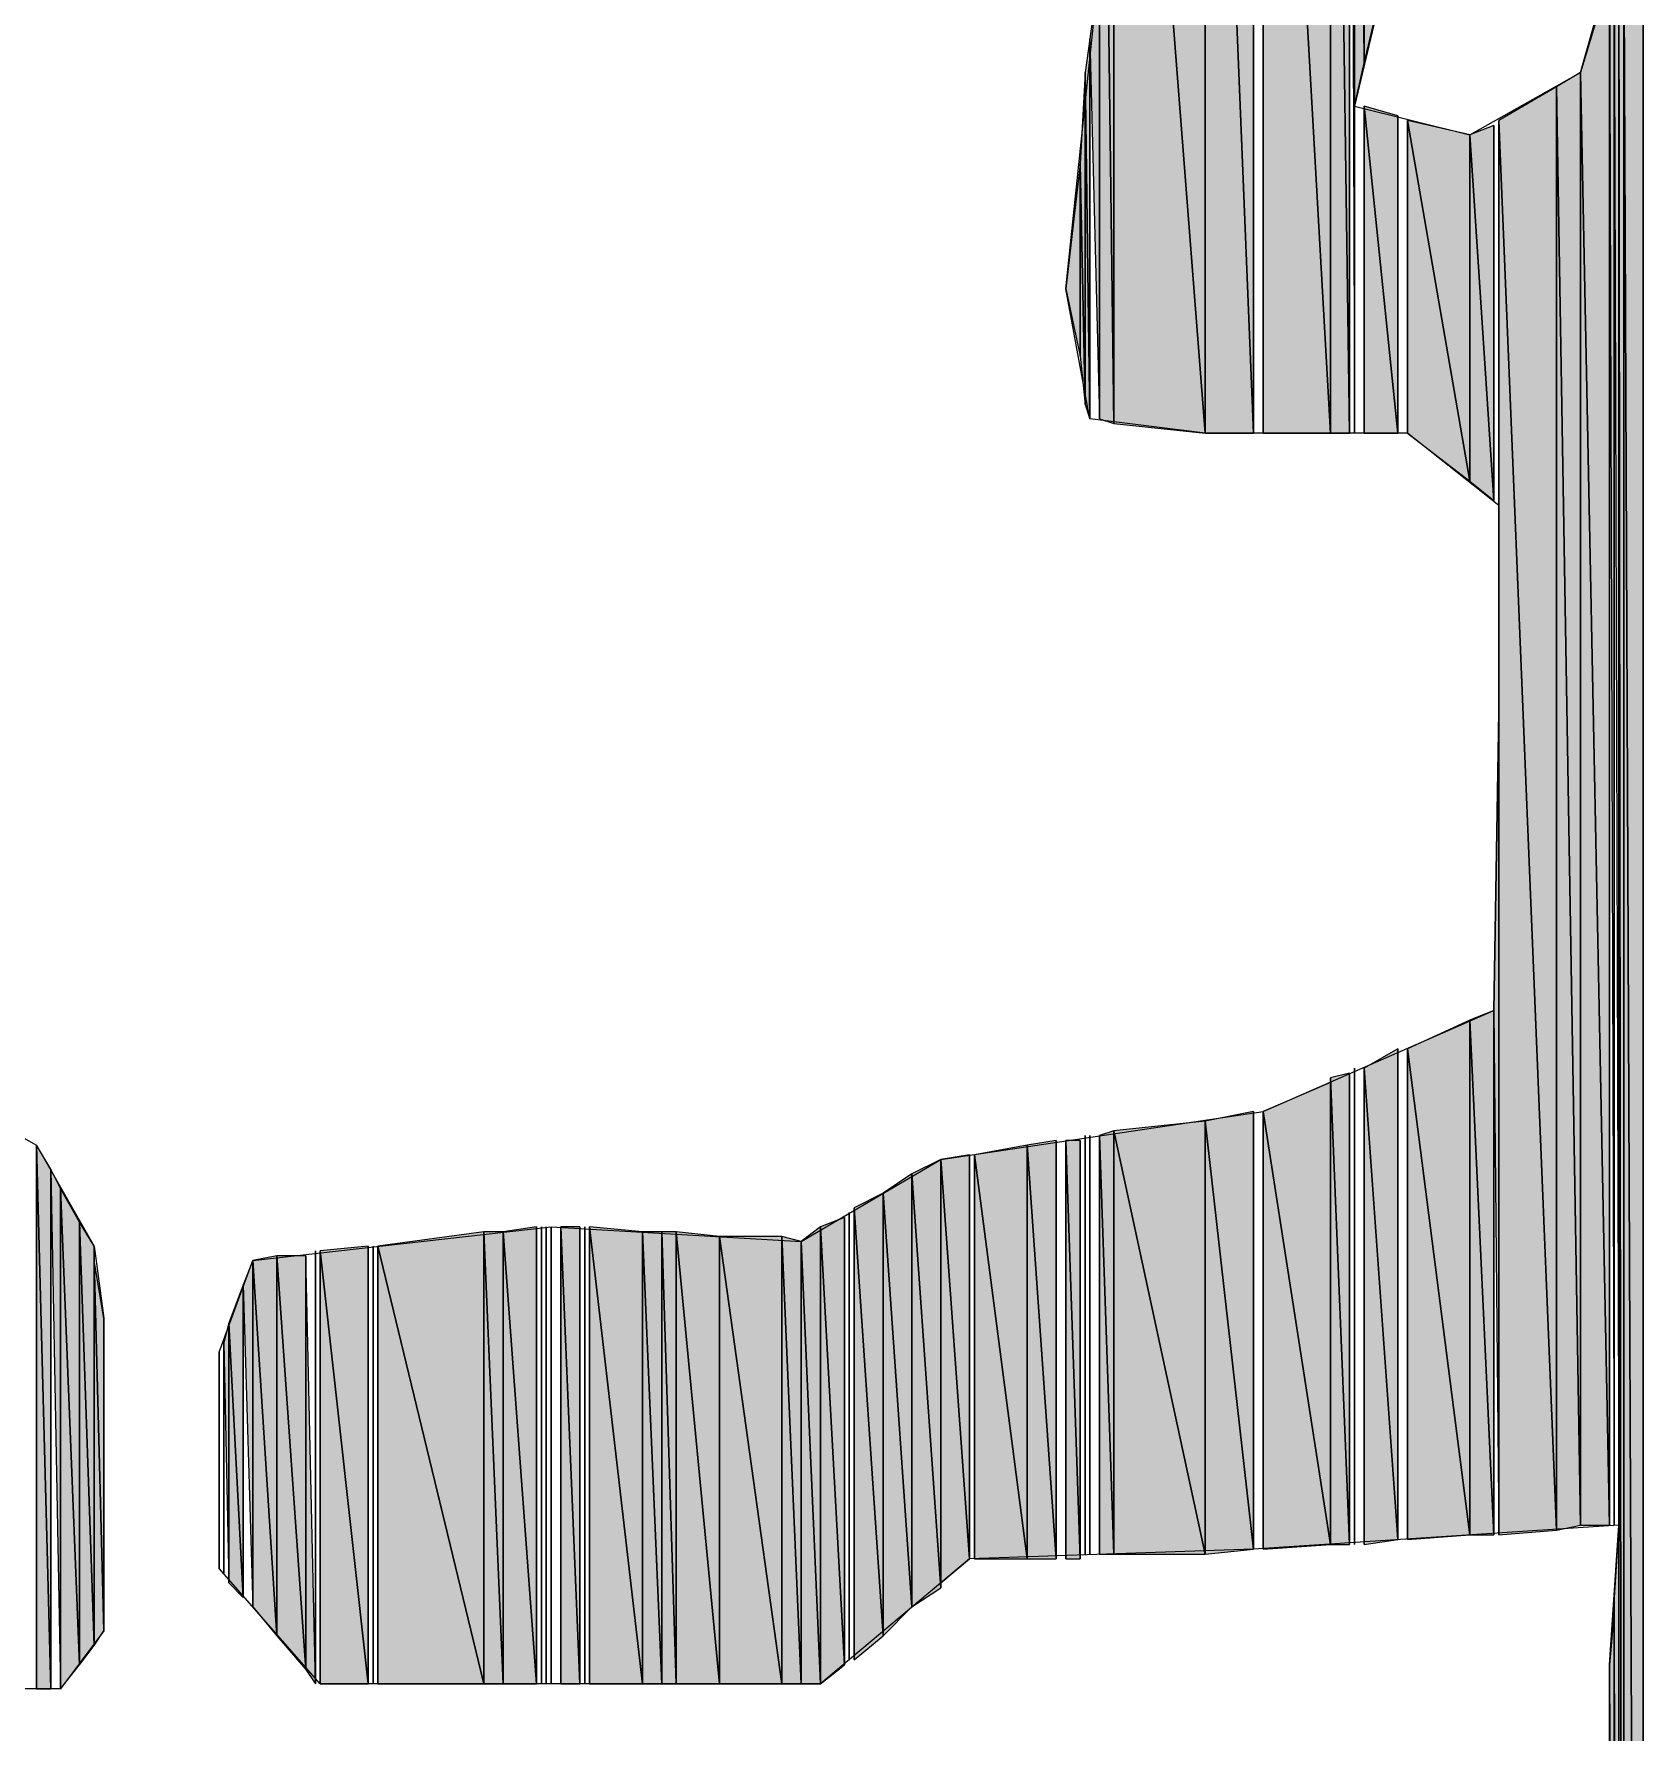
# Model space of a CAD drawing. Header units: millimetres. Extents: x -30643 to 86172, y -19411 to 63186.
# Drawn here: x 83294.7 to 83530, y 604.8 to 853.2 of the extents above; entities that cross this region are included whole.
import ezdxf

# ---------------------------------------------------------------- set-up
doc = ezdxf.new("R2010")
doc.units = ezdxf.units.MM

msp = doc.modelspace()

# ---------------------------------------------------------------- hatches: boundary and pattern name
h = msp.add_hatch(color=0)
h.dxf.hatch_style = 2
h.paths.add_polyline_path([(83489.23, 848.96), (83489.23, 1048.1), (83487.83, 1015.02)])
h = msp.add_hatch(color=0)
h.dxf.hatch_style = 2
h.paths.add_polyline_path([(83489.23, 848.96), (83494.16, 869.36), (83489.23, 1048.1)])
h = msp.add_hatch(color=0)
h.dxf.hatch_style = 2
h.paths.add_polyline_path([(83487.83, 794.77), (83487.83, 1015.02), (83487.12, 1010.8)])
h = msp.add_hatch(color=0)
h.dxf.hatch_style = 2
h.paths.add_polyline_path([(83487.83, 842.62), (83489.23, 848.96), (83487.83, 1015.02)])
h = msp.add_hatch(color=0)
h.dxf.hatch_style = 2
h.paths.add_polyline_path([(83487.12, 794.77), (83487.12, 1010.8), (83484.31, 992.51)])
h = msp.add_hatch(color=0)
h.dxf.hatch_style = 2
h.paths.add_polyline_path([(83484.31, 794.77), (83484.31, 992.51), (83484.31, 970.69)])
h = msp.add_hatch(color=0)
h.dxf.hatch_style = 2
h.paths.add_polyline_path([(83484.31, 794.77), (83487.12, 794.77), (83484.31, 992.51)])
h = msp.add_hatch(color=0)
h.dxf.hatch_style = 2
h.paths.add_polyline_path([(83473.05, 794.77), (83473.05, 969.28), (83466.01, 968.58)])
h = msp.add_hatch(color=0)
h.dxf.hatch_style = 2
h.paths.add_polyline_path([(83484.31, 794.77), (83484.31, 970.69), (83474.46, 969.28)])
h = msp.add_hatch(color=0)
h.dxf.hatch_style = 2
h.paths.add_polyline_path([(83474.46, 794.77), (83484.31, 794.77), (83474.46, 969.28)])
h = msp.add_hatch(color=0)
h.dxf.hatch_style = 2
h.paths.add_polyline_path([(83452.64, 796.18), (83452.64, 966.47), (83450.53, 959.43)])
h = msp.add_hatch(color=0)
h.dxf.hatch_style = 2
h.paths.add_polyline_path([(83466.01, 794.77), (83466.01, 968.58), (83452.64, 966.47)])
h = msp.add_hatch(color=0)
h.dxf.hatch_style = 2
h.paths.add_polyline_path([(83452.64, 796.18), (83466.01, 794.77), (83452.64, 966.47)])
h = msp.add_hatch(color=0)
h.dxf.hatch_style = 2
h.paths.add_polyline_path([(83466.01, 794.77), (83473.05, 794.77), (83466.01, 968.58)])
h = msp.add_hatch(color=0)
h.dxf.hatch_style = 2
h.paths.add_polyline_path([(83450.53, 796.88), (83452.64, 796.18), (83450.53, 959.43)])
h = msp.add_hatch(color=0)
h.dxf.hatch_style = 2
h.paths.add_polyline_path([(83530.05, 200.16), (83530.05, 879.92), (83527.23, 870.07)])
h = msp.add_hatch(color=0)
h.dxf.hatch_style = 2
h.paths.add_polyline_path([(83527.23, 226.2), (83527.23, 870.07), (83526.53, 867.95)])
h = msp.add_hatch(color=0)
h.dxf.hatch_style = 2
h.paths.add_polyline_path([(83527.23, 226.2), (83530.05, 200.16), (83527.23, 870.07)])
h = msp.add_hatch(color=0)
h.dxf.hatch_style = 2
h.paths.add_polyline_path([(83526.53, 635.04), (83526.53, 867.95), (83525.83, 865.84)])
h = msp.add_hatch(color=0)
h.dxf.hatch_style = 2
h.paths.add_polyline_path([(83526.53, 231.13), (83527.23, 226.2), (83526.53, 867.95)])
h = msp.add_hatch(color=0)
h.dxf.hatch_style = 2
h.paths.add_polyline_path([(83525.83, 635.04), (83525.83, 865.14), (83525.12, 863.03)])
h = msp.add_hatch(color=0)
h.dxf.hatch_style = 2
h.paths.add_polyline_path([(83450.53, 796.88), (83450.53, 863.03), (83449.13, 852.47)])
h = msp.add_hatch(color=0)
h.dxf.hatch_style = 2
h.paths.add_polyline_path([(83525.12, 635.04), (83525.12, 861.62), (83520.9, 847.55)])
h = msp.add_hatch(color=0)
h.dxf.hatch_style = 2
h.paths.add_polyline_path([(83449.13, 796.88), (83449.13, 852.47), (83448.42, 847.55)])
h = msp.add_hatch(color=0)
h.dxf.hatch_style = 2
h.paths.add_polyline_path([(83448.42, 798.99), (83448.42, 847.55), (83447.72, 834.18)])
h = msp.add_hatch(color=0)
h.dxf.hatch_style = 2
h.paths.add_polyline_path([(83448.42, 798.99), (83449.13, 796.88), (83448.42, 847.55)])
h = msp.add_hatch(color=0)
h.dxf.hatch_style = 2
h.paths.add_polyline_path([(83520.9, 635.04), (83520.9, 847.55), (83517.38, 845.44)])
h = msp.add_hatch(color=0)
h.dxf.hatch_style = 2
h.paths.add_polyline_path([(83520.9, 635.04), (83525.12, 635.04), (83520.9, 847.55)])
h = msp.add_hatch(color=0)
h.dxf.hatch_style = 2
h.paths.add_polyline_path([(83517.38, 634.33), (83517.38, 845.44), (83508.94, 840.51)])
h = msp.add_hatch(color=0)
h.dxf.hatch_style = 2
h.paths.add_polyline_path([(83517.38, 634.33), (83520.9, 635.04), (83517.38, 845.44)])
h = msp.add_hatch(color=0)
h.dxf.hatch_style = 2
h.paths.add_polyline_path([(83489.23, 794.77), (83494.16, 794.77), (83489.23, 842.62)])
h = msp.add_hatch(color=0)
h.dxf.hatch_style = 2
h.paths.add_polyline_path([(83494.16, 794.77), (83494.16, 841.21), (83489.23, 842.62)])
h = msp.add_hatch(color=0)
h.dxf.hatch_style = 2
h.paths.add_polyline_path([(83495.57, 794.77), (83504.72, 787.74), (83495.57, 840.51)])
h = msp.add_hatch(color=0)
h.dxf.hatch_style = 2
h.paths.add_polyline_path([(83504.72, 787.74), (83504.72, 838.4), (83495.57, 840.51)])
h = msp.add_hatch(color=0)
h.dxf.hatch_style = 2
h.paths.add_polyline_path([(83508.23, 784.92), (83508.23, 839.81), (83504.72, 838.4)])
h = msp.add_hatch(color=0)
h.dxf.hatch_style = 2
h.paths.add_polyline_path([(83508.94, 633.63), (83517.38, 634.33), (83508.94, 840.51)])
h = msp.add_hatch(color=0)
h.dxf.hatch_style = 2
h.paths.add_polyline_path([(83504.72, 787.74), (83508.23, 784.92), (83504.72, 838.4)])
h = msp.add_hatch(color=0)
h.dxf.hatch_style = 2
h.paths.add_polyline_path([(83447.72, 806.03), (83447.72, 834.18), (83445.61, 815.88)])
h = msp.add_hatch(color=0)
h.dxf.hatch_style = 2
h.paths.add_polyline_path([(83447.72, 806.03), (83448.42, 798.99), (83447.72, 834.18)])
h = msp.add_hatch(color=0)
h.dxf.hatch_style = 2
h.paths.add_polyline_path([(83508.94, 633.63), (83508.94, 753.96), (83508.23, 710.33)])
h = msp.add_hatch(color=0)
h.dxf.hatch_style = 2
h.paths.add_polyline_path([(83504.72, 633.63), (83504.72, 708.92), (83495.57, 704.7)])
h = msp.add_hatch(color=0)
h.dxf.hatch_style = 2
h.paths.add_polyline_path([(83508.23, 633.63), (83508.23, 710.33), (83504.72, 708.92)])
h = msp.add_hatch(color=0)
h.dxf.hatch_style = 2
h.paths.add_polyline_path([(83504.72, 633.63), (83508.23, 633.63), (83504.72, 708.92)])
h = msp.add_hatch(color=0)
h.dxf.hatch_style = 2
h.paths.add_polyline_path([(83494.16, 632.93), (83494.16, 704.7), (83489.23, 701.89)])
h = msp.add_hatch(color=0)
h.dxf.hatch_style = 2
h.paths.add_polyline_path([(83495.57, 632.93), (83504.72, 633.63), (83495.57, 704.7)])
h = msp.add_hatch(color=0)
h.dxf.hatch_style = 2
h.paths.add_polyline_path([(83487.12, 632.22), (83487.12, 701.18), (83484.31, 700.48)])
h = msp.add_hatch(color=0)
h.dxf.hatch_style = 2
h.paths.add_polyline_path([(83489.23, 632.22), (83494.16, 632.93), (83489.23, 701.89)])
h = msp.add_hatch(color=0)
h.dxf.hatch_style = 2
h.paths.add_polyline_path([(83484.31, 632.22), (83484.31, 699.78), (83474.46, 695.55)])
h = msp.add_hatch(color=0)
h.dxf.hatch_style = 2
h.paths.add_polyline_path([(83484.31, 632.22), (83487.12, 632.22), (83484.31, 700.48)])
h = msp.add_hatch(color=0)
h.dxf.hatch_style = 2
h.paths.add_polyline_path([(83473.05, 631.52), (83473.05, 695.55), (83466.01, 694.15)])
h = msp.add_hatch(color=0)
h.dxf.hatch_style = 2
h.paths.add_polyline_path([(83474.46, 631.52), (83484.31, 632.22), (83474.46, 695.55)])
h = msp.add_hatch(color=0)
h.dxf.hatch_style = 2
h.paths.add_polyline_path([(83466.01, 630.81), (83466.01, 694.15), (83452.64, 692.74)])
h = msp.add_hatch(color=0)
h.dxf.hatch_style = 2
h.paths.add_polyline_path([(83466.01, 630.81), (83473.05, 631.52), (83466.01, 694.15)])
h = msp.add_hatch(color=0)
h.dxf.hatch_style = 2
h.paths.add_polyline_path([(83295.02, 611.11), (83297.13, 611.11), (83295.02, 690.63)])
h = msp.add_hatch(color=0)
h.dxf.hatch_style = 2
h.paths.add_polyline_path([(83297.13, 611.11), (83297.13, 687.11), (83295.02, 690.63)])
h = msp.add_hatch(color=0)
h.dxf.hatch_style = 2
h.paths.add_polyline_path([(83439.98, 630.11), (83439.98, 690.63), (83432.24, 689.22)])
h = msp.add_hatch(color=0)
h.dxf.hatch_style = 2
h.paths.add_polyline_path([(83444.2, 630.11), (83444.2, 691.33), (83439.98, 690.63)])
h = msp.add_hatch(color=0)
h.dxf.hatch_style = 2
h.paths.add_polyline_path([(83439.98, 630.11), (83444.2, 630.11), (83439.98, 690.63)])
h = msp.add_hatch(color=0)
h.dxf.hatch_style = 2
h.paths.add_polyline_path([(83445.61, 630.11), (83447.72, 630.11), (83445.61, 691.33)])
h = msp.add_hatch(color=0)
h.dxf.hatch_style = 2
h.paths.add_polyline_path([(83447.72, 630.11), (83447.72, 691.33), (83445.61, 691.33)])
h = msp.add_hatch(color=0)
h.dxf.hatch_style = 2
h.paths.add_polyline_path([(83452.64, 630.81), (83452.64, 692.74), (83450.53, 692.03)])
h = msp.add_hatch(color=0)
h.dxf.hatch_style = 2
h.paths.add_polyline_path([(83450.53, 630.81), (83452.64, 630.81), (83450.53, 692.03)])
h = msp.add_hatch(color=0)
h.dxf.hatch_style = 2
h.paths.add_polyline_path([(83452.64, 630.81), (83466.01, 630.81), (83452.64, 692.74)])
h = msp.add_hatch(color=0)
h.dxf.hatch_style = 2
h.paths.add_polyline_path([(83427.31, 625.89), (83427.31, 688.52), (83423.09, 686.41)])
h = msp.add_hatch(color=0)
h.dxf.hatch_style = 2
h.paths.add_polyline_path([(83431.53, 630.11), (83431.53, 689.22), (83427.31, 688.52)])
h = msp.add_hatch(color=0)
h.dxf.hatch_style = 2
h.paths.add_polyline_path([(83427.31, 626.59), (83431.53, 630.11), (83427.31, 688.52)])
h = msp.add_hatch(color=0)
h.dxf.hatch_style = 2
h.paths.add_polyline_path([(83432.24, 630.11), (83439.98, 630.11), (83432.24, 689.22)])
h = msp.add_hatch(color=0)
h.dxf.hatch_style = 2
h.paths.add_polyline_path([(83298.54, 611.11), (83298.54, 684.29), (83297.13, 687.11)])
h = msp.add_hatch(color=0)
h.dxf.hatch_style = 2
h.paths.add_polyline_path([(83423.09, 623.07), (83423.09, 686.41), (83418.87, 683.59)])
h = msp.add_hatch(color=0)
h.dxf.hatch_style = 2
h.paths.add_polyline_path([(83423.09, 623.07), (83427.31, 625.89), (83423.09, 686.41)])
h = msp.add_hatch(color=0)
h.dxf.hatch_style = 2
h.paths.add_polyline_path([(83298.54, 611.11), (83301.35, 614.63), (83298.54, 684.29)])
h = msp.add_hatch(color=0)
h.dxf.hatch_style = 2
h.paths.add_polyline_path([(83301.35, 614.63), (83301.35, 679.37), (83298.54, 684.29)])
h = msp.add_hatch(color=0)
h.dxf.hatch_style = 2
h.paths.add_polyline_path([(83418.87, 618.85), (83418.87, 683.59), (83414.64, 681.48)])
h = msp.add_hatch(color=0)
h.dxf.hatch_style = 2
h.paths.add_polyline_path([(83418.87, 618.85), (83423.09, 623.07), (83418.87, 683.59)])
h = msp.add_hatch(color=0)
h.dxf.hatch_style = 2
h.paths.add_polyline_path([(83414.64, 615.33), (83418.87, 618.85), (83414.64, 681.48)])
h = msp.add_hatch(color=0)
h.dxf.hatch_style = 2
h.paths.add_polyline_path([(83301.35, 614.63), (83303.46, 617.44), (83301.35, 679.37)])
h = msp.add_hatch(color=0)
h.dxf.hatch_style = 2
h.paths.add_polyline_path([(83303.46, 617.44), (83303.46, 675.85), (83301.35, 679.37)])
h = msp.add_hatch(color=0)
h.dxf.hatch_style = 2
h.paths.add_polyline_path([(83368.2, 611.82), (83368.2, 678.67), (83363.28, 677.96)])
h = msp.add_hatch(color=0)
h.dxf.hatch_style = 2
h.paths.add_polyline_path([(83371.72, 611.82), (83374.54, 611.82), (83371.72, 678.67)])
h = msp.add_hatch(color=0)
h.dxf.hatch_style = 2
h.paths.add_polyline_path([(83374.54, 611.82), (83374.54, 678.67), (83371.72, 678.67)])
h = msp.add_hatch(color=0)
h.dxf.hatch_style = 2
h.paths.add_polyline_path([(83375.94, 611.82), (83383.68, 611.82), (83375.94, 678.67)])
h = msp.add_hatch(color=0)
h.dxf.hatch_style = 2
h.paths.add_polyline_path([(83383.68, 611.82), (83383.68, 677.96), (83375.94, 678.67)])
h = msp.add_hatch(color=0)
h.dxf.hatch_style = 2
h.paths.add_polyline_path([(83409.72, 611.82), (83409.72, 678.67), (83406.9, 676.55)])
h = msp.add_hatch(color=0)
h.dxf.hatch_style = 2
h.paths.add_polyline_path([(83413.24, 614.63), (83413.24, 680.07), (83409.72, 678.67)])
h = msp.add_hatch(color=0)
h.dxf.hatch_style = 2
h.paths.add_polyline_path([(83409.72, 611.82), (83413.24, 614.63), (83409.72, 678.67)])
h = msp.add_hatch(color=0)
h.dxf.hatch_style = 2
h.paths.add_polyline_path([(83343.57, 611.82), (83343.57, 675.85), (83336.54, 675.15)])
h = msp.add_hatch(color=0)
h.dxf.hatch_style = 2
h.paths.add_polyline_path([(83360.46, 611.82), (83360.46, 677.96), (83344.98, 675.85)])
h = msp.add_hatch(color=0)
h.dxf.hatch_style = 2
h.paths.add_polyline_path([(83344.98, 611.82), (83360.46, 611.82), (83344.98, 675.85)])
h = msp.add_hatch(color=0)
h.dxf.hatch_style = 2
h.paths.add_polyline_path([(83360.46, 611.82), (83363.28, 611.82), (83360.46, 677.96)])
h = msp.add_hatch(color=0)
h.dxf.hatch_style = 2
h.paths.add_polyline_path([(83363.28, 611.82), (83363.28, 677.96), (83360.46, 677.96)])
h = msp.add_hatch(color=0)
h.dxf.hatch_style = 2
h.paths.add_polyline_path([(83363.28, 611.82), (83368.2, 611.82), (83363.28, 677.96)])
h = msp.add_hatch(color=0)
h.dxf.hatch_style = 2
h.paths.add_polyline_path([(83383.68, 611.82), (83386.5, 611.82), (83383.68, 677.96)])
h = msp.add_hatch(color=0)
h.dxf.hatch_style = 2
h.paths.add_polyline_path([(83386.5, 611.82), (83386.5, 677.96), (83383.68, 677.96)])
h = msp.add_hatch(color=0)
h.dxf.hatch_style = 2
h.paths.add_polyline_path([(83386.5, 611.82), (83388.61, 611.82), (83386.5, 677.96)])
h = msp.add_hatch(color=0)
h.dxf.hatch_style = 2
h.paths.add_polyline_path([(83388.61, 611.82), (83388.61, 677.96), (83386.5, 677.96)])
h = msp.add_hatch(color=0)
h.dxf.hatch_style = 2
h.paths.add_polyline_path([(83388.61, 611.82), (83394.94, 611.82), (83388.61, 677.96)])
h = msp.add_hatch(color=0)
h.dxf.hatch_style = 2
h.paths.add_polyline_path([(83394.94, 611.82), (83394.94, 677.26), (83388.61, 677.96)])
h = msp.add_hatch(color=0)
h.dxf.hatch_style = 2
h.paths.add_polyline_path([(83394.94, 611.82), (83404.09, 611.82), (83394.94, 677.26)])
h = msp.add_hatch(color=0)
h.dxf.hatch_style = 2
h.paths.add_polyline_path([(83404.09, 611.82), (83404.09, 677.26), (83394.94, 677.26)])
h = msp.add_hatch(color=0)
h.dxf.hatch_style = 2
h.paths.add_polyline_path([(83404.09, 611.82), (83406.9, 611.82), (83404.09, 677.26)])
h = msp.add_hatch(color=0)
h.dxf.hatch_style = 2
h.paths.add_polyline_path([(83406.9, 611.82), (83406.9, 676.55), (83404.09, 677.26)])
h = msp.add_hatch(color=0)
h.dxf.hatch_style = 2
h.paths.add_polyline_path([(83406.9, 611.82), (83409.72, 611.82), (83406.9, 676.55)])
h = msp.add_hatch(color=0)
h.dxf.hatch_style = 2
h.paths.add_polyline_path([(83303.46, 617.44), (83304.87, 619.56), (83303.46, 673.74)])
h = msp.add_hatch(color=0)
h.dxf.hatch_style = 2
h.paths.add_polyline_path([(83304.87, 619.56), (83304.87, 665.3), (83303.46, 673.74)])
h = msp.add_hatch(color=0)
h.dxf.hatch_style = 2
h.paths.add_polyline_path([(83326.68, 623.07), (83326.68, 673.74), (83325.28, 670.22)])
h = msp.add_hatch(color=0)
h.dxf.hatch_style = 2
h.paths.add_polyline_path([(83330.2, 618.85), (83330.2, 674.44), (83326.68, 673.74)])
h = msp.add_hatch(color=0)
h.dxf.hatch_style = 2
h.paths.add_polyline_path([(83326.68, 623.07), (83330.2, 618.85), (83326.68, 673.74)])
h = msp.add_hatch(color=0)
h.dxf.hatch_style = 2
h.paths.add_polyline_path([(83330.2, 618.85), (83334.43, 613.93), (83330.2, 674.44)])
h = msp.add_hatch(color=0)
h.dxf.hatch_style = 2
h.paths.add_polyline_path([(83334.43, 613.93), (83334.43, 674.44), (83330.2, 674.44)])
h = msp.add_hatch(color=0)
h.dxf.hatch_style = 2
h.paths.add_polyline_path([(83334.43, 613.93), (83335.83, 611.82), (83334.43, 674.44)])
h = msp.add_hatch(color=0)
h.dxf.hatch_style = 2
h.paths.add_polyline_path([(83336.54, 611.82), (83343.57, 611.82), (83336.54, 675.15)])
h = msp.add_hatch(color=0)
h.dxf.hatch_style = 2
h.paths.add_polyline_path([(83325.28, 624.48), (83325.28, 670.22), (83323.17, 664.59)])
h = msp.add_hatch(color=0)
h.dxf.hatch_style = 2
h.paths.add_polyline_path([(83323.17, 626.59), (83323.17, 664.59), (83322.46, 661.78)])
h = msp.add_hatch(color=0)
h.dxf.hatch_style = 2
h.paths.add_polyline_path([(83323.17, 626.59), (83325.28, 624.48), (83323.17, 664.59)])
h = msp.add_hatch(color=0)
h.dxf.hatch_style = 2
h.paths.add_polyline_path([(83526.53, 231.13), (83526.53, 635.04), (83525.83, 624.48)])
h = msp.add_hatch(color=0)
h.dxf.hatch_style = 2
h.paths.add_polyline_path([(83525.83, 238.16), (83525.83, 624.48), (83525.83, 622.37)])
h = msp.add_hatch(color=0)
h.dxf.hatch_style = 2
h.paths.add_polyline_path([(83525.83, 238.16), (83526.53, 231.13), (83525.83, 624.48)])
h = msp.add_hatch(color=0)
h.dxf.hatch_style = 2
h.paths.add_polyline_path([(83525.83, 456.3), (83525.83, 622.37), (83525.12, 614.63)])
h = msp.add_hatch(color=0)
h.dxf.hatch_style = 2
h.paths.add_polyline_path([(83525.83, 245.2), (83525.83, 238.16), (83525.83, 622.37)])
h = msp.add_hatch(color=0)
h.dxf.hatch_style = 2
h.paths.add_polyline_path([(83525.12, 495.71), (83525.83, 456.3), (83525.12, 614.63)])
h = msp.add_hatch(color=0)
h.dxf.hatch_style = 2
h.paths.add_polyline_path([(83525.12, 496.41), (83525.12, 613.93), (83525.12, 535.82)])

# ---------------------------------------------------------------- linework, layer by layer
at = {"color": 0, "lineweight": 0}
for points in [[(83489.23, 848.96), (83489.23, 1048.1), (83487.83, 1015.02)], [(83489.23, 848.96), (83494.16, 869.36), (83489.23, 1048.1)], [(83487.83, 794.77), (83487.83, 1015.02), (83487.12, 1010.8)], [(83487.83, 842.62), (83489.23, 848.96), (83487.83, 1015.02)], [(83487.12, 794.77), (83487.12, 1010.8), (83484.31, 992.51)], [(83487.12, 794.77), (83487.12, 1010.8)], [(83484.31, 794.77), (83484.31, 992.51), (83484.31, 970.69)], [(83484.31, 794.77), (83487.12, 794.77), (83484.31, 992.51)], [(83473.05, 794.77), (83473.05, 969.28), (83466.01, 968.58)], [(83473.05, 794.77), (83473.05, 969.28)], [(83484.31, 794.77), (83484.31, 970.69), (83474.46, 969.28)], [(83474.46, 794.77), (83474.46, 969.28)], [(83474.46, 794.77), (83484.31, 794.77), (83474.46, 969.28)], [(83484.31, 794.77), (83484.31, 970.69)], [(83452.64, 796.18), (83452.64, 966.47), (83450.53, 959.43)], [(83466.01, 794.77), (83466.01, 968.58), (83452.64, 966.47)], [(83452.64, 796.18), (83466.01, 794.77), (83452.64, 966.47)], [(83466.01, 794.77), (83473.05, 794.77), (83466.01, 968.58)], [(83450.53, 796.88), (83452.64, 796.18), (83450.53, 959.43)], [(83530.05, 200.16), (83530.05, 879.92), (83527.23, 870.07)], [(83530.05, 200.16), (83530.05, 879.92)], [(83527.23, 226.2), (83527.23, 870.07), (83526.53, 867.95)], [(83527.23, 226.2), (83530.05, 200.16), (83527.23, 870.07)], [(83526.53, 635.04), (83526.53, 867.95), (83525.83, 865.84)], [(83526.53, 231.13), (83527.23, 226.2), (83526.53, 867.95)], [(83525.83, 635.04), (83525.83, 865.14), (83525.12, 863.03)], [(83525.83, 635.04), (83525.83, 865.84)], [(83525.83, 635.04), (83525.83, 865.84)], [(83525.83, 635.04), (83525.83, 865.14)], [(83450.53, 796.88), (83450.53, 863.03), (83449.13, 852.47)], [(83525.12, 635.04), (83525.12, 863.03)], [(83525.12, 635.04), (83525.12, 863.03)], [(83525.12, 635.04), (83525.12, 863.03)], [(83525.12, 635.04), (83525.12, 863.03)], [(83525.12, 635.04), (83525.12, 861.62), (83520.9, 847.55)], [(83525.12, 635.04), (83525.12, 861.62)], [(83449.13, 796.88), (83449.13, 852.47), (83448.42, 847.55)], [(83449.13, 796.88), (83449.13, 852.47)], [(83448.42, 798.99), (83448.42, 847.55), (83447.72, 834.18)], [(83448.42, 798.99), (83449.13, 796.88), (83448.42, 847.55)], [(83520.9, 635.04), (83520.9, 847.55), (83517.38, 845.44)], [(83520.9, 635.04), (83525.12, 635.04), (83520.9, 847.55)], [(83517.38, 634.33), (83517.38, 845.44), (83508.94, 840.51)], [(83517.38, 634.33), (83520.9, 635.04), (83517.38, 845.44)], [(83487.83, 794.77), (83487.83, 842.62)], [(83489.23, 794.77), (83489.23, 842.62)], [(83489.23, 794.77), (83494.16, 794.77), (83489.23, 842.62)], [(83494.16, 794.77), (83494.16, 841.21), (83489.23, 842.62)], [(83494.16, 794.77), (83494.16, 841.21)], [(83495.57, 794.77), (83495.57, 840.51)], [(83495.57, 794.77), (83504.72, 787.74), (83495.57, 840.51)], [(83504.72, 787.74), (83504.72, 838.4), (83495.57, 840.51)], [(83508.23, 784.92), (83508.23, 839.81), (83504.72, 838.4)], [(83508.23, 784.92), (83508.23, 839.81)], [(83508.94, 784.22), (83508.94, 840.51)], [(83508.94, 633.63), (83517.38, 634.33), (83508.94, 840.51)], [(83504.72, 787.74), (83504.72, 838.4)], [(83504.72, 787.74), (83504.72, 838.4)], [(83504.72, 787.74), (83508.23, 784.92), (83504.72, 838.4)], [(83447.72, 806.03), (83447.72, 834.18), (83445.61, 815.88)], [(83447.72, 806.03), (83448.42, 798.99), (83447.72, 834.18)], [(83508.94, 633.63), (83508.94, 753.96), (83508.23, 710.33)], [(83504.72, 633.63), (83504.72, 708.92), (83495.57, 704.7)], [(83508.23, 633.63), (83508.23, 710.33), (83504.72, 708.92)], [(83504.72, 633.63), (83504.72, 708.92)], [(83504.72, 633.63), (83504.72, 708.92)], [(83504.72, 633.63), (83508.23, 633.63), (83504.72, 708.92)], [(83508.23, 633.63), (83508.23, 710.33)], [(83494.16, 632.93), (83494.16, 704.7), (83489.23, 701.89)], [(83494.16, 632.93), (83494.16, 704.7)], [(83495.57, 632.93), (83495.57, 704.7)], [(83495.57, 632.93), (83504.72, 633.63), (83495.57, 704.7)], [(83487.12, 632.22), (83487.12, 701.18), (83484.31, 700.48)], [(83487.12, 632.22), (83487.12, 701.18)], [(83487.83, 632.22), (83487.83, 701.89)], [(83487.83, 632.22), (83487.83, 701.89)], [(83489.23, 632.22), (83489.23, 701.89)], [(83489.23, 632.22), (83494.16, 632.93), (83489.23, 701.89)], [(83484.31, 632.22), (83484.31, 699.78), (83474.46, 695.55)], [(83484.31, 632.22), (83484.31, 700.48)], [(83484.31, 632.22), (83487.12, 632.22), (83484.31, 700.48)], [(83484.31, 632.22), (83484.31, 699.78)], [(83473.05, 631.52), (83473.05, 695.55), (83466.01, 694.15)], [(83473.05, 631.52), (83473.05, 695.55)], [(83474.46, 631.52), (83474.46, 695.55)], [(83474.46, 631.52), (83484.31, 632.22), (83474.46, 695.55)], [(83466.01, 630.81), (83466.01, 694.15), (83452.64, 692.74)], [(83466.01, 630.81), (83473.05, 631.52), (83466.01, 694.15)], [(83295.02, 611.11), (83295.02, 690.63)], [(83295.02, 611.11), (83297.13, 611.11), (83295.02, 690.63)], [(83297.13, 611.11), (83297.13, 687.11), (83295.02, 690.63)], [(83439.98, 630.11), (83439.98, 690.63), (83432.24, 689.22)], [(83444.2, 630.11), (83444.2, 691.33), (83439.98, 690.63)], [(83439.98, 630.11), (83444.2, 630.11), (83439.98, 690.63)], [(83444.2, 630.11), (83444.2, 691.33)], [(83445.61, 630.11), (83445.61, 691.33)], [(83445.61, 630.11), (83447.72, 630.11), (83445.61, 691.33)], [(83447.72, 630.11), (83447.72, 691.33), (83445.61, 691.33)], [(83447.72, 630.11), (83447.72, 691.33)], [(83448.42, 630.81), (83448.42, 692.03)], [(83448.42, 630.81), (83448.42, 692.03)], [(83449.13, 630.81), (83449.13, 692.03)], [(83449.13, 630.81), (83449.13, 692.03)], [(83452.64, 630.81), (83452.64, 692.74), (83450.53, 692.03)], [(83450.53, 630.81), (83450.53, 692.03)], [(83450.53, 630.81), (83452.64, 630.81), (83450.53, 692.03)], [(83452.64, 630.81), (83466.01, 630.81), (83452.64, 692.74)], [(83427.31, 625.89), (83427.31, 688.52), (83423.09, 686.41)], [(83431.53, 630.11), (83431.53, 689.22), (83427.31, 688.52)], [(83427.31, 625.89), (83427.31, 688.52)], [(83427.31, 626.59), (83427.31, 688.52)], [(83427.31, 626.59), (83431.53, 630.11), (83427.31, 688.52)], [(83431.53, 630.11), (83431.53, 689.22)], [(83432.24, 630.11), (83432.24, 689.22)], [(83432.24, 630.11), (83439.98, 630.11), (83432.24, 689.22)], [(83297.13, 611.11), (83297.13, 687.11)], [(83298.54, 611.11), (83298.54, 684.29), (83297.13, 687.11)], [(83423.09, 623.07), (83423.09, 686.41), (83418.87, 683.59)], [(83423.09, 623.07), (83427.31, 625.89), (83423.09, 686.41)], [(83298.54, 611.11), (83301.35, 614.63), (83298.54, 684.29)], [(83301.35, 614.63), (83301.35, 679.37), (83298.54, 684.29)], [(83418.87, 618.85), (83418.87, 683.59), (83414.64, 681.48)], [(83418.87, 618.85), (83423.09, 623.07), (83418.87, 683.59)], [(83413.94, 615.33), (83413.94, 680.78)], [(83413.94, 615.33), (83413.94, 680.78)], [(83414.64, 615.33), (83414.64, 681.48)], [(83414.64, 615.33), (83418.87, 618.85), (83414.64, 681.48)], [(83301.35, 614.63), (83303.46, 617.44), (83301.35, 679.37)], [(83303.46, 617.44), (83303.46, 675.85), (83301.35, 679.37)], [(83368.2, 611.82), (83368.2, 678.67), (83363.28, 677.96)], [(83368.2, 611.82), (83368.2, 678.67)], [(83368.91, 611.82), (83368.91, 678.67)], [(83368.91, 611.82), (83368.91, 678.67)], [(83369.61, 611.82), (83369.61, 678.67)], [(83369.61, 611.82), (83369.61, 678.67)], [(83370.31, 611.82), (83370.31, 678.67)], [(83370.31, 611.82), (83370.31, 678.67)], [(83370.31, 611.82), (83370.31, 678.67)], [(83370.31, 611.82), (83370.31, 678.67)], [(83371.72, 611.82), (83371.72, 678.67)], [(83371.72, 611.82), (83374.54, 611.82), (83371.72, 678.67)], [(83374.54, 611.82), (83374.54, 678.67), (83371.72, 678.67)], [(83374.54, 611.82), (83374.54, 678.67)], [(83375.24, 611.82), (83375.24, 678.67)], [(83375.24, 611.82), (83375.24, 678.67)], [(83375.94, 611.82), (83375.94, 678.67)], [(83375.94, 611.82), (83383.68, 611.82), (83375.94, 678.67)], [(83383.68, 611.82), (83383.68, 677.96), (83375.94, 678.67)], [(83409.72, 611.82), (83409.72, 678.67), (83406.9, 676.55)], [(83413.24, 614.63), (83413.24, 680.07), (83409.72, 678.67)], [(83409.72, 611.82), (83413.24, 614.63), (83409.72, 678.67)], [(83413.24, 614.63), (83413.24, 680.07)], [(83303.46, 617.44), (83303.46, 675.85)], [(83343.57, 611.82), (83343.57, 675.85), (83336.54, 675.15)], [(83343.57, 611.82), (83343.57, 675.85)], [(83344.28, 611.82), (83344.28, 675.85)], [(83344.28, 611.82), (83344.28, 675.85)], [(83360.46, 611.82), (83360.46, 677.96), (83344.98, 675.85)], [(83344.98, 611.82), (83344.98, 675.85)], [(83344.98, 611.82), (83360.46, 611.82), (83344.98, 675.85)], [(83360.46, 611.82), (83363.28, 611.82), (83360.46, 677.96)], [(83363.28, 611.82), (83363.28, 677.96), (83360.46, 677.96)], [(83363.28, 611.82), (83368.2, 611.82), (83363.28, 677.96)], [(83383.68, 611.82), (83383.68, 677.96)], [(83383.68, 611.82), (83383.68, 677.96)], [(83383.68, 611.82), (83386.5, 611.82), (83383.68, 677.96)], [(83386.5, 611.82), (83386.5, 677.96), (83383.68, 677.96)], [(83386.5, 611.82), (83388.61, 611.82), (83386.5, 677.96)], [(83388.61, 611.82), (83388.61, 677.96), (83386.5, 677.96)], [(83388.61, 611.82), (83394.94, 611.82), (83388.61, 677.96)], [(83394.94, 611.82), (83394.94, 677.26), (83388.61, 677.96)], [(83394.94, 611.82), (83404.09, 611.82), (83394.94, 677.26)], [(83404.09, 611.82), (83404.09, 677.26), (83394.94, 677.26)], [(83404.09, 611.82), (83406.9, 611.82), (83404.09, 677.26)], [(83406.9, 611.82), (83406.9, 676.55), (83404.09, 677.26)], [(83406.9, 611.82), (83409.72, 611.82), (83406.9, 676.55)], [(83303.46, 617.44), (83303.46, 674.44)], [(83303.46, 617.44), (83303.46, 674.44)], [(83303.46, 617.44), (83303.46, 673.74)], [(83303.46, 617.44), (83304.87, 619.56), (83303.46, 673.74)], [(83304.87, 619.56), (83304.87, 665.3), (83303.46, 673.74)], [(83326.68, 623.07), (83326.68, 673.74), (83325.28, 670.22)], [(83330.2, 618.85), (83330.2, 674.44), (83326.68, 673.74)], [(83326.68, 623.07), (83330.2, 618.85), (83326.68, 673.74)], [(83330.2, 618.85), (83334.43, 613.93), (83330.2, 674.44)], [(83334.43, 613.93), (83334.43, 674.44), (83330.2, 674.44)], [(83334.43, 613.93), (83335.83, 611.82), (83334.43, 674.44)], [(83335.83, 611.82), (83335.83, 675.15)], [(83335.83, 611.82), (83335.83, 675.15)], [(83336.54, 611.82), (83336.54, 675.15)], [(83336.54, 611.82), (83343.57, 611.82), (83336.54, 675.15)], [(83325.28, 624.48), (83325.28, 670.22), (83323.17, 664.59)], [(83325.28, 624.48), (83325.28, 670.22)], [(83323.17, 626.59), (83323.17, 664.59), (83322.46, 661.78)], [(83323.17, 626.59), (83325.28, 624.48), (83323.17, 664.59)], [(83322.46, 628), (83322.46, 661.78)], [(83322.46, 628), (83322.46, 661.78)], [(83321.76, 628.7), (83321.76, 660.37)], [(83526.53, 231.13), (83526.53, 635.04), (83525.83, 624.48)], [(83525.83, 238.16), (83525.83, 624.48), (83525.83, 622.37)], [(83525.83, 238.16), (83526.53, 231.13), (83525.83, 624.48)], [(83525.83, 456.3), (83525.83, 622.37), (83525.12, 614.63)], [(83525.83, 245.2), (83525.83, 238.16), (83525.83, 622.37)], [(83525.12, 495.71), (83525.12, 614.63)], [(83525.12, 495.71), (83525.83, 456.3), (83525.12, 614.63)], [(83525.12, 496.41), (83525.12, 613.93), (83525.12, 535.82)], [(83525.12, 496.41), (83525.12, 613.93)]]:
    msp.add_lwpolyline(points, close=True, dxfattribs=at)
for points in [[(83494.16, 869.36), (83487.83, 842.62), (83504.72, 838.4), (83520.9, 847.55), (83530.05, 879.92)], [(83525.12, 535.82), (83525.12, 614.63), (83526.53, 635.04), (83473.05, 631.52), (83431.53, 630.11), (83409.72, 611.82), (83375.94, 611.82), (83336.54, 611.82), (83321.76, 628.7), (83321.76, 660.37), (83326.68, 673.74), (83370.31, 678.67), (83406.9, 676.55), (83427.31, 688.52), (83474.46, 695.55), (83508.23, 710.33), (83508.94, 753.96), (83508.94, 784.22), (83495.57, 794.77), (83466.01, 794.77), (83449.13, 796.88), (83445.61, 815.88), (83450.53, 863.03)], [(83272.5, 703.29), (83295.02, 690.63), (83303.46, 675.85), (83304.87, 665.3), (83304.87, 651.93), (83304.87, 637.85), (83304.87, 619.56), (83298.54, 611.11), (83278.13, 611.11)]]:
    msp.add_lwpolyline(points, dxfattribs=at)

doc.saveas('drawing.dxf')
